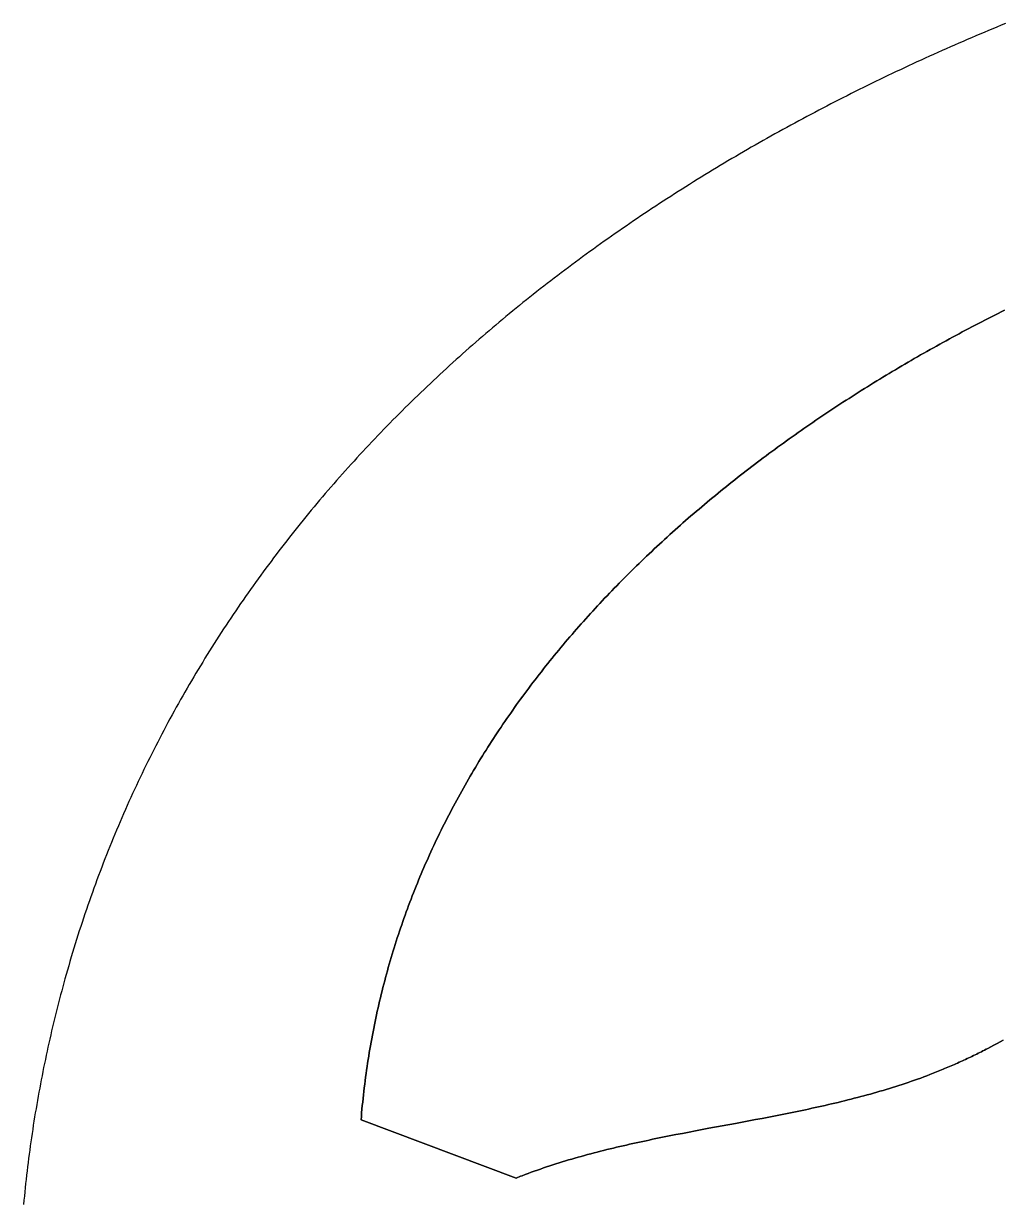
# Model space of a CAD drawing. Header units: millimetres. Extents: x -97041 to 275168, y -12500 to 263793.
# Drawn here: x -68627 to -53784, y 172319 to 190188 of the extents above; entities that cross this region are included whole.
import ezdxf

# ---------------------------------------------------------------- set-up
doc = ezdxf.new("R2010")
doc.units = ezdxf.units.MM
doc.layers.add('CLOSED_AREAS', color=7, linetype='Continuous')
doc.layers.add('REGION_HOLES', color=7, linetype='Continuous')

msp = doc.modelspace()

# ---------------------------------------------------------------- linework, layer by layer
at = {"layer": 'CLOSED_AREAS'}
for points in [[(-53737.625, 190188.401), (-53802.322, 190161.892), (-53866.946, 190135.261), (-53931.496, 190108.509), (-53995.972, 190081.634), (-54060.373, 190054.638), (-54124.699, 190027.519), (-54188.95, 190000.279), (-54253.125, 189972.917), (-54317.224, 189945.433), (-54381.245, 189917.826), (-54445.189, 189890.098), (-54509.055, 189862.247), (-54572.843, 189834.274), (-54636.552, 189806.179), (-54700.182, 189777.962), (-54763.732, 189749.622), (-54827.201, 189721.16), (-54890.59, 189692.575), (-54953.898, 189663.867), (-55017.123, 189635.038), (-55080.267, 189606.085), (-55143.328, 189577.01), (-55206.306, 189547.812), (-55269.2, 189518.491), (-55332.01, 189489.048), (-55394.736, 189459.482), (-55457.376, 189429.792), (-55519.931, 189399.98), (-55582.4, 189370.045), (-55644.783, 189339.987), (-55707.078, 189309.806), (-55769.286, 189279.501), (-55831.406, 189249.074), (-55893.438, 189218.523), (-55955.381, 189187.849), (-56017.234, 189157.051), (-56078.998, 189126.13), (-56140.671, 189095.086), (-56202.254, 189063.918), (-56263.745, 189032.627), (-56325.145, 189001.212), (-56386.452, 188969.674), (-56447.667, 188938.012), (-56508.788, 188906.226), (-56569.816, 188874.316), (-56630.75, 188842.283), (-56691.589, 188810.126), (-56752.333, 188777.844), (-56812.981, 188745.439), (-56873.533, 188712.91), (-56933.989, 188680.257), (-56994.348, 188647.48), (-57054.609, 188614.579), (-57114.773, 188581.553), (-57174.838, 188548.403), (-57234.804, 188515.129), (-57294.67, 188481.731), (-57354.437, 188448.208), (-57414.104, 188414.561), (-57473.669, 188380.789), (-57533.134, 188346.893), (-57592.496, 188312.872), (-57651.757, 188278.727), (-57710.914, 188244.457), (-57769.969, 188210.062), (-57828.919, 188175.542), (-57887.766, 188140.898), (-57946.508, 188106.129), (-58005.145, 188071.235), (-58063.676, 188036.216), (-58122.101, 188001.072), (-58180.419, 187965.802), (-58238.631, 187930.408), (-58296.735, 187894.889), (-58354.731, 187859.244), (-58412.619, 187823.475), (-58470.397, 187787.58), (-58528.067, 187751.559), (-58585.626, 187715.414), (-58643.075, 187679.142), (-58700.413, 187642.746), (-58757.64, 187606.224), (-58814.755, 187569.576), (-58871.757, 187532.803), (-58928.647, 187495.904), (-58985.424, 187458.879), (-59042.087, 187421.728), (-59098.636, 187384.452), (-59155.07, 187347.05), (-59211.389, 187309.522), (-59267.592, 187271.868), (-59323.679, 187234.088), (-59379.65, 187196.182), (-59435.504, 187158.15), (-59491.24, 187119.991), (-59546.858, 187081.707), (-59602.357, 187043.296), (-59657.738, 187004.759), (-59712.999, 186966.096), (-59768.14, 186927.306), (-59823.161, 186888.39), (-59878.061, 186849.348), (-59932.84, 186810.179), (-59987.496, 186770.883), (-60042.031, 186731.461), (-60096.442, 186691.912), (-60150.731, 186652.236), (-60204.895, 186612.433), (-60258.936, 186572.504), (-60312.851, 186532.448), (-60366.642, 186492.265), (-60420.307, 186451.955), (-60473.845, 186411.518), (-60527.257, 186370.954), (-60580.542, 186330.263), (-60633.7, 186289.445), (-60686.729, 186248.5), (-60739.63, 186207.427), (-60792.402, 186166.227), (-60845.044, 186124.9), (-60897.557, 186083.445), (-60949.939, 186041.863), (-61002.19, 186000.154), (-61054.31, 185958.316), (-61106.297, 185916.352), (-61158.153, 185874.26), (-61209.876, 185832.04), (-61261.465, 185789.692), (-61312.92, 185747.217), (-61364.242, 185704.613), (-61415.428, 185661.882), (-61466.48, 185619.023), (-61517.395, 185576.037), (-61568.175, 185532.922), (-61618.818, 185489.679), (-61669.324, 185446.308), (-61719.692, 185402.809), (-61769.922, 185359.181), (-61820.013, 185315.426), (-61869.966, 185271.542), (-61919.779, 185227.53), (-61969.452, 185183.389), (-62018.984, 185139.12), (-62068.376, 185094.722), (-62117.626, 185050.196), (-62166.735, 185005.542), (-62215.7, 184960.759), (-62264.524, 184915.847), (-62313.203, 184870.806), (-62361.739, 184825.637), (-62410.131, 184780.339), (-62458.378, 184734.912), (-62506.479, 184689.356), (-62554.435, 184643.671), (-62602.245, 184597.857), (-62649.908, 184551.914), (-62697.424, 184505.842), (-62744.792, 184459.641), (-62792.012, 184413.311), (-62839.084, 184366.851), (-62886.006, 184320.262), (-62932.779, 184273.544), (-62979.402, 184226.697), (-63025.875, 184179.72), (-63072.196, 184132.613), (-63118.366, 184085.377), (-63164.384, 184038.012), (-63210.25, 183990.517), (-63255.963, 183942.892), (-63301.522, 183895.137), (-63346.928, 183847.253), (-63392.179, 183799.239), (-63437.276, 183751.095), (-63482.217, 183702.821), (-63527.002, 183654.417), (-63571.631, 183605.884), (-63616.104, 183557.22), (-63660.419, 183508.426), (-63704.577, 183459.502), (-63748.577, 183410.447), (-63792.418, 183361.263), (-63836.099, 183311.948), (-63879.622, 183262.503), (-63922.984, 183212.928), (-63966.186, 183163.222), (-64009.226, 183113.385), (-64052.105, 183063.418), (-64094.823, 183013.321), (-64137.378, 182963.093), (-64179.769, 182912.734), (-64221.998, 182862.244), (-64264.063, 182811.624), (-64305.963, 182760.873), (-64347.698, 182709.991), (-64389.269, 182658.979), (-64430.673, 182607.835), (-64471.911, 182556.56), (-64512.982, 182505.154), (-64553.887, 182453.617), (-64594.623, 182401.949), (-64635.191, 182350.15), (-64675.591, 182298.22), (-64715.822, 182246.158), (-64755.883, 182193.965), (-64795.773, 182141.64), (-64835.494, 182089.184), (-64875.043, 182036.597), (-64914.421, 181983.878), (-64953.627, 181931.028), (-64992.66, 181878.046), (-65031.52, 181824.932), (-65070.207, 181771.687), (-65108.72, 181718.309), (-65147.059, 181664.8), (-65185.223, 181611.16), (-65223.211, 181557.387), (-65261.024, 181503.482), (-65298.66, 181449.445), (-65336.12, 181395.277), (-65373.402, 181340.976), (-65410.507, 181286.543), (-65447.433, 181231.978), (-65484.181, 181177.28), (-65520.75, 181122.451), (-65557.139, 181067.489), (-65593.347, 181012.394), (-65629.376, 180957.167), (-65665.223, 180901.808), (-65700.889, 180846.316), (-65736.372, 180790.692), (-65771.673, 180734.935), (-65806.792, 180679.045), (-65841.726, 180623.023), (-65876.477, 180566.868), (-65911.043, 180510.58), (-65945.425, 180454.159), (-65979.621, 180397.605), (-66013.631, 180340.918), (-66047.455, 180284.099), (-66081.092, 180227.146), (-66114.542, 180170.06), (-66147.804, 180112.841), (-66180.878, 180055.489), (-66213.764, 179998.004), (-66246.46, 179940.385), (-66278.966, 179882.633), (-66311.282, 179824.748), (-66343.408, 179766.729), (-66375.342, 179708.577), (-66407.085, 179650.291), (-66438.636, 179591.872), (-66469.994, 179533.319), (-66501.16, 179474.632), (-66532.132, 179415.812), (-66562.909, 179356.858), (-66593.493, 179297.77), (-66623.881, 179238.548), (-66654.075, 179179.192), (-66684.072, 179119.703), (-66713.873, 179060.079), (-66743.477, 179000.321), (-66772.884, 178940.43), (-66802.093, 178880.404), (-66831.103, 178820.244), (-66859.915, 178759.949), (-66888.528, 178699.521), (-66916.941, 178638.958), (-66945.154, 178578.261), (-66973.166, 178517.429), (-67000.977, 178456.463), (-67028.587, 178395.362), (-67055.994, 178334.127), (-67083.199, 178272.757), (-67110.201, 178211.252), (-67137, 178149.613), (-67163.594, 178087.839), (-67189.984, 178025.93), (-67216.169, 177963.886), (-67242.148, 177901.707), (-67267.922, 177839.394), (-67293.489, 177776.945), (-67318.849, 177714.362), (-67344.002, 177651.643), (-67368.948, 177588.789), (-67393.684, 177525.8), (-67418.213, 177462.676), (-67442.532, 177399.416), (-67466.641, 177336.021), (-67490.54, 177272.491), (-67514.228, 177208.825), (-67537.705, 177145.024), (-67560.971, 177081.088), (-67584.024, 177017.015), (-67606.865, 176952.807), (-67629.492, 176888.464), (-67651.907, 176823.985), (-67674.107, 176759.37), (-67696.092, 176694.619), (-67717.863, 176629.732), (-67739.418, 176564.71), (-67760.758, 176499.551), (-67781.88, 176434.257), (-67802.786, 176368.826), (-67823.475, 176303.259), (-67843.946, 176237.556), (-67864.198, 176171.717), (-67884.232, 176105.742), (-67904.046, 176039.631), (-67923.641, 175973.383), (-67943.015, 175906.999), (-67962.169, 175840.478), (-67981.101, 175773.821), (-67999.812, 175707.027), (-68016.415, 175646.969), (-68032.838, 175586.802), (-68049.08, 175526.528), (-68065.141, 175466.15), (-68081.021, 175405.669), (-68096.718, 175345.086), (-68112.232, 175284.404), (-68127.561, 175223.624), (-68142.706, 175162.748), (-68157.666, 175101.777), (-68172.439, 175040.714), (-68187.025, 174979.56), (-68201.424, 174918.317), (-68215.635, 174856.986), (-68229.656, 174795.57), (-68243.487, 174734.069), (-68257.128, 174672.487), (-68270.578, 174610.824), (-68283.835, 174549.082), (-68296.9, 174487.263), (-68309.771, 174425.368), (-68322.448, 174363.401), (-68334.93, 174301.361), (-68347.217, 174239.251), (-68359.307, 174177.073), (-68371.2, 174114.828), (-68382.895, 174052.518), (-68394.392, 173990.145), (-68405.689, 173927.711), (-68416.786, 173865.217), (-68427.683, 173802.665), (-68438.378, 173740.057), (-68448.87, 173677.394), (-68459.16, 173614.679), (-68469.246, 173551.912), (-68479.128, 173489.096), (-68488.805, 173426.233), (-68498.275, 173363.324), (-68507.54, 173300.37), (-68516.596, 173237.375), (-68525.445, 173174.338), (-68534.085, 173111.263), (-68542.516, 173048.151), (-68550.736, 172985.003), (-68558.745, 172921.821), (-68566.543, 172858.608), (-68574.128, 172795.364), (-68581.5, 172732.092), (-68588.658, 172668.793), (-68595.602, 172605.469), (-68602.33, 172542.122), (-68608.843, 172478.753), (-68615.138, 172415.365), (-68621.216, 172351.958), (-68627.076, 172288.535)], [(-53752.005, 185845.224), (-53801.728, 185820.283), (-53851.392, 185795.244), (-53900.998, 185770.105), (-53950.545, 185744.868), (-54000.032, 185719.533), (-54049.459, 185694.098), (-54098.825, 185668.565), (-54148.13, 185642.933), (-54197.373, 185617.203), (-54246.554, 185591.373), (-54295.671, 185565.446), (-54344.725, 185539.419), (-54393.714, 185513.294), (-54442.639, 185487.071), (-54491.498, 185460.749), (-54540.291, 185434.328), (-54589.017, 185407.809), (-54637.676, 185381.191), (-54686.268, 185354.475), (-54734.791, 185327.661), (-54783.245, 185300.748), (-54831.629, 185273.736), (-54879.943, 185246.626), (-54928.187, 185219.418), (-54976.359, 185192.111), (-55024.46, 185164.706), (-55072.488, 185137.202), (-55120.442, 185109.6), (-55168.324, 185081.9), (-55216.131, 185054.101), (-55263.863, 185026.205), (-55311.52, 184998.209), (-55359.1, 184970.116), (-55406.604, 184941.924), (-55454.032, 184913.634), (-55501.381, 184885.246), (-55548.652, 184856.76), (-55595.844, 184828.175), (-55642.956, 184799.492), (-55689.989, 184770.711), (-55736.941, 184741.832), (-55783.811, 184712.855), (-55830.6, 184683.779), (-55877.306, 184654.606), (-55923.929, 184625.334), (-55970.469, 184595.965), (-56016.924, 184566.497), (-56063.295, 184536.931), (-56109.581, 184507.267), (-56155.78, 184477.506), (-56201.893, 184447.646), (-56247.919, 184417.688), (-56293.857, 184387.632), (-56339.707, 184357.479), (-56385.468, 184327.227), (-56431.139, 184296.877), (-56476.721, 184266.43), (-56522.211, 184235.885), (-56567.611, 184205.241), (-56612.919, 184174.5), (-56658.134, 184143.661), (-56703.257, 184112.725), (-56748.286, 184081.69), (-56793.221, 184050.558), (-56838.061, 184019.328), (-56882.806, 183988), (-56927.455, 183956.574), (-56972.007, 183925.051), (-57016.463, 183893.429), (-57060.821, 183861.711), (-57105.08, 183829.894), (-57149.241, 183797.98), (-57193.303, 183765.968), (-57237.264, 183733.859), (-57281.125, 183701.652), (-57324.885, 183669.347), (-57368.543, 183636.945), (-57412.098, 183604.445), (-57455.551, 183571.847), (-57498.9, 183539.152), (-57542.145, 183506.36), (-57585.286, 183473.47), (-57628.321, 183440.482), (-57671.251, 183407.397), (-57714.074, 183374.215), (-57756.79, 183340.935), (-57799.398, 183307.558), (-57841.898, 183274.083), (-57884.29, 183240.511), (-57926.572, 183206.841), (-57968.744, 183173.074), (-58010.806, 183139.21), (-58052.757, 183105.248), (-58094.596, 183071.189), (-58136.322, 183037.033), (-58177.936, 183002.779), (-58219.437, 182968.428), (-58260.823, 182933.98), (-58302.095, 182899.435), (-58343.251, 182864.792), (-58384.292, 182830.052), (-58425.217, 182795.215), (-58466.024, 182760.281), (-58506.714, 182725.25), (-58547.286, 182690.121), (-58587.739, 182654.896), (-58628.073, 182619.573), (-58668.287, 182584.153), (-58708.381, 182548.636), (-58748.353, 182513.022), (-58788.204, 182477.31), (-58827.933, 182441.502), (-58867.538, 182405.597), (-58907.021, 182369.595), (-58946.379, 182333.495), (-58985.613, 182297.299), (-59024.722, 182261.006), (-59063.705, 182224.616), (-59102.562, 182188.129), (-59141.292, 182151.545), (-59179.894, 182114.864), (-59218.368, 182078.086), (-59256.714, 182041.211), (-59294.931, 182004.239), (-59333.017, 181967.171), (-59370.973, 181930.006), (-59408.799, 181892.744), (-59446.492, 181855.385), (-59484.054, 181817.929), (-59521.483, 181780.377), (-59558.778, 181742.727), (-59595.939, 181704.982), (-59632.966, 181667.139), (-59669.858, 181629.2), (-59706.615, 181591.164), (-59743.235, 181553.031), (-59779.718, 181514.801), (-59816.063, 181476.475), (-59852.271, 181438.053), (-59888.34, 181399.534), (-59924.27, 181360.918), (-59960.06, 181322.205), (-59995.71, 181283.396), (-60031.219, 181244.491), (-60066.586, 181205.489), (-60101.812, 181166.39), (-60136.894, 181127.195), (-60171.833, 181087.903), (-60206.629, 181048.515), (-60241.28, 181009.031), (-60275.786, 180969.45), (-60310.146, 180929.773), (-60344.36, 180889.999), (-60378.427, 180850.129), (-60412.347, 180810.162), (-60446.119, 180770.099), (-60479.743, 180729.94), (-60513.217, 180689.684), (-60546.542, 180649.332), (-60579.716, 180608.884), (-60612.739, 180568.34), (-60645.611, 180527.699), (-60678.331, 180486.962), (-60710.898, 180446.129), (-60743.312, 180405.199), (-60775.573, 180364.173), (-60807.678, 180323.051), (-60839.629, 180281.833), (-60871.425, 180240.519), (-60903.064, 180199.109), (-60934.546, 180157.602), (-60965.871, 180116), (-60997.038, 180074.301), (-61028.047, 180032.506), (-61058.896, 179990.615), (-61089.586, 179948.628), (-61120.116, 179906.546), (-61150.485, 179864.367), (-61180.692, 179822.092), (-61210.738, 179779.721), (-61240.621, 179737.254), (-61270.34, 179694.691), (-61299.896, 179652.032), (-61329.288, 179609.277), (-61358.514, 179566.427), (-61387.576, 179523.48), (-61416.471, 179480.438), (-61445.199, 179437.299), (-61473.76, 179394.065), (-61502.153, 179350.735), (-61530.378, 179307.309), (-61558.434, 179263.788), (-61586.32, 179220.17), (-61614.036, 179176.457), (-61641.581, 179132.648), (-61668.955, 179088.744), (-61696.157, 179044.743), (-61723.186, 179000.647), (-61750.042, 178956.455), (-61776.725, 178912.168), (-61803.233, 178867.785), (-61829.566, 178823.306), (-61855.724, 178778.731), (-61881.706, 178734.061), (-61907.511, 178689.296), (-61933.139, 178644.435), (-61958.59, 178599.478), (-61983.861, 178554.426), (-62008.954, 178509.278), (-62033.868, 178464.034), (-62058.601, 178418.695), (-62083.153, 178373.261), (-62107.524, 178327.731), (-62131.714, 178282.106), (-62155.72, 178236.385), (-62179.544, 178190.569), (-62203.184, 178144.657), (-62226.64, 178098.65), (-62249.911, 178052.548), (-62272.996, 178006.35), (-62295.896, 177960.057), (-62318.609, 177913.669), (-62341.135, 177867.185), (-62363.473, 177820.606), (-62385.623, 177773.931), (-62407.583, 177727.162), (-62429.355, 177680.297), (-62450.936, 177633.337), (-62472.327, 177586.282), (-62493.526, 177539.131), (-62514.533, 177491.885), (-62535.348, 177444.544), (-62555.97, 177397.108), (-62576.399, 177349.577), (-62596.633, 177301.951), (-62616.673, 177254.229), (-62636.517, 177206.413), (-62656.165, 177158.501), (-62675.616, 177110.494), (-62694.871, 177062.392), (-62713.928, 177014.195), (-62732.786, 176965.904), (-62751.446, 176917.517), (-62769.906, 176869.035), (-62788.167, 176820.458), (-62806.226, 176771.786), (-62824.085, 176723.019), (-62841.741, 176674.158), (-62859.196, 176625.201), (-62876.447, 176576.15), (-62893.495, 176527.003), (-62910.338, 176477.762), (-62926.977, 176428.426), (-62943.411, 176378.995), (-62959.638, 176329.469), (-62975.66, 176279.849), (-62991.474, 176230.133), (-63007.08, 176180.323), (-63022.479, 176130.418), (-63037.668, 176080.419), (-63052.648, 176030.324), (-63067.418, 175980.135), (-63081.978, 175929.852), (-63096.326, 175879.473), (-63110.463, 175829), (-63124.387, 175778.432), (-63138.099, 175727.77), (-63151.597, 175677.013), (-63164.881, 175626.161), (-63177.95, 175575.215), (-63190.804, 175524.174), (-63203.442, 175473.039), (-63215.864, 175421.809), (-63228.068, 175370.485), (-63240.055, 175319.066), (-63251.824, 175267.552), (-63263.374, 175215.945), (-63274.705, 175164.242), (-63285.816, 175112.445), (-63296.707, 175060.554), (-63307.376, 175008.569), (-63317.824, 174956.489), (-63328.049, 174904.314), (-63338.051, 174852.045), (-63347.83, 174799.682), (-63357.385, 174747.225), (-63366.716, 174694.673), (-63375.821, 174642.027), (-63384.7, 174589.286), (-63393.354, 174536.452), (-63401.78, 174483.523), (-63409.978, 174430.5), (-63417.949, 174377.382), (-63425.691, 174324.171), (-63433.203, 174270.865), (-63440.486, 174217.465), (-63447.538, 174163.971), (-63454.359, 174110.382), (-63460.948, 174056.7), (-63467.306, 174002.923), (-63473.43, 173949.052), (-63479.321, 173895.088), (-63484.978, 173841.029), (-63490.401, 173786.876), (-63495.588, 173732.629), (-63500.54, 173678.288), (-63505.255, 173623.853), (-63509.733, 173569.324), (-61159.521, 172687.995), (-61136.666, 172697.089), (-61113.774, 172706.115), (-61090.846, 172715.073), (-61067.882, 172723.965), (-61021.848, 172741.549), (-60975.672, 172758.872), (-60929.358, 172775.938), (-60882.908, 172792.75), (-60836.325, 172809.314), (-60789.609, 172825.634), (-60742.764, 172841.713), (-60695.792, 172857.555), (-60648.694, 172873.167), (-60601.474, 172888.55), (-60554.134, 172903.71), (-60506.675, 172918.651), (-60459.099, 172933.377), (-60411.41, 172947.892), (-60363.61, 172962.201), (-60315.7, 172976.307), (-60267.682, 172990.216), (-60219.56, 173003.93), (-60171.334, 173017.455), (-60123.009, 173030.795), (-60074.585, 173043.954), (-60026.064, 173056.935), (-59977.45, 173069.745), (-59928.745, 173082.385), (-59879.949, 173094.862), (-59831.067, 173107.178), (-59782.1, 173119.339), (-59733.05, 173131.348), (-59683.919, 173143.21), (-59634.71, 173154.929), (-59585.425, 173166.509), (-59536.066, 173177.955), (-59486.635, 173189.27), (-59437.135, 173200.459), (-59387.568, 173211.526), (-59337.936, 173222.476), (-59288.241, 173233.312), (-59238.486, 173244.039), (-59188.672, 173254.661), (-59138.802, 173265.182), (-59088.879, 173275.607), (-59038.903, 173285.939), (-58988.879, 173296.183), (-58938.807, 173306.344), (-58888.69, 173316.425), (-58838.53, 173326.43), (-58738.092, 173346.232), (-58637.51, 173365.783), (-58536.801, 173385.117), (-58435.983, 173404.268), (-58335.075, 173423.27), (-58234.093, 173442.156), (-58031.983, 173479.718), (-57829.793, 173517.225), (-57728.714, 173536.042), (-57627.668, 173554.946), (-57526.673, 173573.972), (-57425.748, 173593.153), (-57324.91, 173612.524), (-57224.177, 173632.117), (-57173.856, 173642.008), (-57123.567, 173651.968), (-57073.313, 173662), (-57023.097, 173672.108), (-56972.92, 173682.298), (-56922.785, 173692.574), (-56872.694, 173702.939), (-56822.65, 173713.397), (-56772.654, 173723.954), (-56722.708, 173734.613), (-56672.816, 173745.379), (-56622.978, 173756.255), (-56573.198, 173767.246), (-56523.478, 173778.356), (-56473.819, 173789.59), (-56424.224, 173800.951), (-56374.696, 173812.445), (-56325.236, 173824.074), (-56275.847, 173835.844), (-56226.531, 173847.758), (-56177.29, 173859.821), (-56128.126, 173872.037), (-56079.042, 173884.41), (-56030.04, 173896.945), (-55981.122, 173909.646), (-55932.29, 173922.516), (-55883.547, 173935.561), (-55834.894, 173948.784), (-55786.334, 173962.189), (-55737.87, 173975.782), (-55689.503, 173989.565), (-55641.235, 174003.544), (-55593.069, 174017.723), (-55545.008, 174032.105), (-55497.053, 174046.695), (-55449.206, 174061.497), (-55401.47, 174076.516), (-55353.847, 174091.756), (-55306.339, 174107.22), (-55258.949, 174122.914), (-55211.678, 174138.841), (-55164.529, 174155.005), (-55117.504, 174171.412), (-55070.606, 174188.064), (-55023.836, 174204.967), (-54977.197, 174222.124), (-54930.691, 174239.54), (-54884.32, 174257.219), (-54859.316, 174266.885), (-54834.352, 174276.628), (-54809.428, 174286.448), (-54784.544, 174296.346), (-54759.699, 174306.32), (-54734.893, 174316.371), (-54710.127, 174326.498), (-54685.399, 174336.701), (-54660.71, 174346.98), (-54636.06, 174357.334), (-54611.448, 174367.763), (-54586.875, 174378.266), (-54562.339, 174388.845), (-54537.841, 174399.497), (-54513.381, 174410.223), (-54488.959, 174421.022), (-54464.574, 174431.895), (-54440.226, 174442.841), (-54415.915, 174453.859), (-54391.641, 174464.949), (-54367.404, 174476.111), (-54343.203, 174487.345), (-54319.039, 174498.651), (-54294.91, 174510.027), (-54270.818, 174521.475), (-54246.762, 174532.992), (-54222.741, 174544.58), (-54198.755, 174556.238), (-54174.805, 174567.965), (-54150.89, 174579.761), (-54127.01, 174591.627), (-54103.165, 174603.561), (-54079.354, 174615.563), (-54055.577, 174627.633), (-54031.835, 174639.771), (-54008.127, 174651.977), (-53960.813, 174676.589), (-53913.633, 174701.467), (-53866.585, 174726.608), (-53819.669, 174752.011), (-53772.883, 174777.672)]]:
    msp.add_lwpolyline(points, dxfattribs=at)
at = {"layer": 'REGION_HOLES'}
msp.add_lwpolyline([(-53772.883, 174777.672), (-53819.669, 174752.011), (-53866.585, 174726.608), (-53913.633, 174701.467), (-53960.813, 174676.589), (-54008.127, 174651.977), (-54031.835, 174639.771), (-54055.577, 174627.633), (-54079.354, 174615.563), (-54103.165, 174603.561), (-54127.01, 174591.627), (-54150.89, 174579.761), (-54174.805, 174567.965), (-54198.755, 174556.238), (-54222.741, 174544.58), (-54246.762, 174532.992), (-54270.818, 174521.475), (-54294.91, 174510.027), (-54319.039, 174498.651), (-54343.203, 174487.345), (-54367.404, 174476.111), (-54391.641, 174464.949), (-54415.915, 174453.859), (-54440.226, 174442.841), (-54464.574, 174431.895), (-54488.959, 174421.022), (-54513.381, 174410.223), (-54537.841, 174399.497), (-54562.339, 174388.845), (-54586.875, 174378.266), (-54611.448, 174367.763), (-54636.06, 174357.334), (-54660.71, 174346.98), (-54685.399, 174336.701), (-54710.127, 174326.498), (-54734.893, 174316.371), (-54759.699, 174306.32), (-54784.544, 174296.346), (-54809.428, 174286.448), (-54834.352, 174276.628), (-54859.316, 174266.885), (-54884.32, 174257.219), (-54930.691, 174239.54), (-54977.197, 174222.124), (-55023.836, 174204.967), (-55070.606, 174188.064), (-55117.504, 174171.412), (-55164.529, 174155.005), (-55211.678, 174138.841), (-55258.949, 174122.914), (-55306.339, 174107.22), (-55353.847, 174091.756), (-55401.47, 174076.516), (-55449.206, 174061.497), (-55497.053, 174046.695), (-55545.008, 174032.105), (-55593.069, 174017.723), (-55641.235, 174003.544), (-55689.503, 173989.565), (-55737.87, 173975.782), (-55786.334, 173962.189), (-55834.894, 173948.784), (-55883.547, 173935.561), (-55932.29, 173922.516), (-55981.122, 173909.646), (-56030.04, 173896.945), (-56079.042, 173884.41), (-56128.126, 173872.037), (-56177.29, 173859.821), (-56226.531, 173847.758), (-56275.847, 173835.844), (-56325.236, 173824.074), (-56374.696, 173812.445), (-56424.224, 173800.951), (-56473.819, 173789.59), (-56523.478, 173778.356), (-56573.198, 173767.246), (-56622.978, 173756.255), (-56672.816, 173745.379), (-56722.708, 173734.613), (-56772.654, 173723.954), (-56822.65, 173713.397), (-56872.694, 173702.939), (-56922.785, 173692.574), (-56972.92, 173682.298), (-57023.097, 173672.108), (-57073.313, 173662), (-57123.567, 173651.968), (-57173.856, 173642.008), (-57224.177, 173632.117), (-57324.91, 173612.524), (-57425.748, 173593.153), (-57526.673, 173573.972), (-57627.668, 173554.946), (-57728.714, 173536.042), (-57829.793, 173517.225), (-58031.983, 173479.718), (-58234.093, 173442.156), (-58335.075, 173423.27), (-58435.983, 173404.268), (-58536.801, 173385.117), (-58637.51, 173365.783), (-58738.092, 173346.232), (-58838.53, 173326.43), (-58888.69, 173316.425), (-58938.807, 173306.344), (-58988.879, 173296.183), (-59038.903, 173285.939), (-59088.879, 173275.607), (-59138.802, 173265.182), (-59188.672, 173254.661), (-59238.486, 173244.039), (-59288.241, 173233.312), (-59337.936, 173222.476), (-59387.568, 173211.526), (-59437.135, 173200.459), (-59486.635, 173189.27), (-59536.066, 173177.955), (-59585.425, 173166.509), (-59634.71, 173154.929), (-59683.919, 173143.21), (-59733.05, 173131.348), (-59782.1, 173119.339), (-59831.067, 173107.178), (-59879.949, 173094.862), (-59928.745, 173082.385), (-59977.45, 173069.745), (-60026.064, 173056.935), (-60074.585, 173043.954), (-60123.009, 173030.795), (-60171.334, 173017.455), (-60219.56, 173003.93), (-60267.682, 172990.216), (-60315.7, 172976.307), (-60363.61, 172962.201), (-60411.41, 172947.892), (-60459.099, 172933.377), (-60506.675, 172918.651), (-60554.134, 172903.71), (-60601.474, 172888.55), (-60648.694, 172873.167), (-60695.792, 172857.555), (-60742.764, 172841.713), (-60789.609, 172825.634), (-60836.325, 172809.314), (-60882.908, 172792.75), (-60929.358, 172775.938), (-60975.672, 172758.872), (-61021.848, 172741.549), (-61067.882, 172723.965), (-61090.846, 172715.073), (-61113.774, 172706.115), (-61136.666, 172697.089), (-61159.521, 172687.995), (-63509.733, 173569.324), (-63505.255, 173623.853), (-63500.54, 173678.288), (-63495.588, 173732.629), (-63490.401, 173786.876), (-63484.978, 173841.029), (-63479.321, 173895.088), (-63473.43, 173949.052), (-63467.306, 174002.923), (-63460.948, 174056.7), (-63454.359, 174110.382), (-63447.538, 174163.971), (-63440.486, 174217.465), (-63433.203, 174270.865), (-63425.691, 174324.171), (-63417.949, 174377.382), (-63409.978, 174430.5), (-63401.78, 174483.523), (-63393.354, 174536.452), (-63384.7, 174589.286), (-63375.821, 174642.027), (-63366.716, 174694.673), (-63357.385, 174747.225), (-63347.83, 174799.682), (-63338.051, 174852.045), (-63328.049, 174904.314), (-63317.824, 174956.489), (-63307.376, 175008.569), (-63296.707, 175060.554), (-63285.816, 175112.445), (-63274.705, 175164.242), (-63263.374, 175215.945), (-63251.824, 175267.552), (-63240.055, 175319.066), (-63228.068, 175370.485), (-63215.864, 175421.809), (-63203.442, 175473.039), (-63190.804, 175524.174), (-63177.95, 175575.215), (-63164.881, 175626.161), (-63151.597, 175677.013), (-63138.099, 175727.77), (-63124.387, 175778.432), (-63110.463, 175829), (-63096.326, 175879.473), (-63081.978, 175929.852), (-63067.418, 175980.135), (-63052.648, 176030.324), (-63037.668, 176080.419), (-63022.479, 176130.418), (-63007.08, 176180.323), (-62991.474, 176230.133), (-62975.66, 176279.849), (-62959.638, 176329.469), (-62943.411, 176378.995), (-62926.977, 176428.426), (-62910.338, 176477.762), (-62893.495, 176527.003), (-62876.447, 176576.15), (-62859.196, 176625.201), (-62841.741, 176674.158), (-62824.085, 176723.019), (-62806.226, 176771.786), (-62788.167, 176820.458), (-62769.906, 176869.035), (-62751.446, 176917.517), (-62732.786, 176965.904), (-62713.928, 177014.195), (-62694.871, 177062.392), (-62675.616, 177110.494), (-62656.165, 177158.501), (-62636.517, 177206.413), (-62616.673, 177254.229), (-62596.633, 177301.951), (-62576.399, 177349.577), (-62555.97, 177397.108), (-62535.348, 177444.544), (-62514.533, 177491.885), (-62493.526, 177539.131), (-62472.327, 177586.282), (-62450.936, 177633.337), (-62429.355, 177680.297), (-62407.583, 177727.162), (-62385.623, 177773.931), (-62363.473, 177820.606), (-62341.135, 177867.185), (-62318.609, 177913.669), (-62295.896, 177960.057), (-62272.996, 178006.35), (-62249.911, 178052.548), (-62226.64, 178098.65), (-62203.184, 178144.657), (-62179.544, 178190.569), (-62155.72, 178236.385), (-62131.714, 178282.106), (-62107.524, 178327.731), (-62083.153, 178373.261), (-62058.601, 178418.695), (-62033.868, 178464.034), (-62008.954, 178509.278), (-61983.861, 178554.426), (-61958.59, 178599.478), (-61933.139, 178644.435), (-61907.511, 178689.296), (-61881.706, 178734.061), (-61855.724, 178778.731), (-61829.566, 178823.306), (-61803.233, 178867.785), (-61776.725, 178912.168), (-61750.042, 178956.455), (-61723.186, 179000.647), (-61696.157, 179044.743), (-61668.955, 179088.744), (-61641.581, 179132.648), (-61614.036, 179176.457), (-61586.32, 179220.17), (-61558.434, 179263.788), (-61530.378, 179307.309), (-61502.153, 179350.735), (-61473.76, 179394.065), (-61445.199, 179437.299), (-61416.471, 179480.438), (-61387.576, 179523.48), (-61358.514, 179566.427), (-61329.288, 179609.277), (-61299.896, 179652.032), (-61270.34, 179694.691), (-61240.621, 179737.254), (-61210.738, 179779.721), (-61180.692, 179822.092), (-61150.485, 179864.367), (-61120.116, 179906.546), (-61089.586, 179948.628), (-61058.896, 179990.615), (-61028.047, 180032.506), (-60997.038, 180074.301), (-60965.871, 180116), (-60934.546, 180157.602), (-60903.064, 180199.109), (-60871.425, 180240.519), (-60839.629, 180281.833), (-60807.678, 180323.051), (-60775.573, 180364.173), (-60743.312, 180405.199), (-60710.898, 180446.129), (-60678.331, 180486.962), (-60645.611, 180527.699), (-60612.739, 180568.34), (-60579.716, 180608.884), (-60546.542, 180649.332), (-60513.217, 180689.684), (-60479.743, 180729.94), (-60446.119, 180770.099), (-60412.347, 180810.162), (-60378.427, 180850.129), (-60344.36, 180889.999), (-60310.146, 180929.773), (-60275.786, 180969.45), (-60241.28, 181009.031), (-60206.629, 181048.515), (-60171.833, 181087.903), (-60136.894, 181127.195), (-60101.812, 181166.39), (-60066.586, 181205.489), (-60031.219, 181244.491), (-59995.71, 181283.396), (-59960.06, 181322.205), (-59924.27, 181360.918), (-59888.34, 181399.534), (-59852.271, 181438.053), (-59816.063, 181476.475), (-59779.718, 181514.801), (-59743.235, 181553.031), (-59706.615, 181591.164), (-59669.858, 181629.2), (-59632.966, 181667.139), (-59595.939, 181704.982), (-59558.778, 181742.727), (-59521.483, 181780.377), (-59484.054, 181817.929), (-59446.492, 181855.385), (-59408.799, 181892.744), (-59370.973, 181930.006), (-59333.017, 181967.171), (-59294.931, 182004.239), (-59256.714, 182041.211), (-59218.368, 182078.086), (-59179.894, 182114.864), (-59141.292, 182151.545), (-59102.562, 182188.129), (-59063.705, 182224.616), (-59024.722, 182261.006), (-58985.613, 182297.299), (-58946.379, 182333.495), (-58907.021, 182369.595), (-58867.538, 182405.597), (-58827.933, 182441.502), (-58788.204, 182477.31), (-58748.353, 182513.022), (-58708.381, 182548.636), (-58668.287, 182584.153), (-58628.073, 182619.573), (-58587.739, 182654.896), (-58547.286, 182690.121), (-58506.714, 182725.25), (-58466.024, 182760.281), (-58425.217, 182795.215), (-58384.292, 182830.052), (-58343.251, 182864.792), (-58302.095, 182899.435), (-58260.823, 182933.98), (-58219.437, 182968.428), (-58177.936, 183002.779), (-58136.322, 183037.033), (-58094.596, 183071.189), (-58052.757, 183105.248), (-58010.806, 183139.21), (-57968.744, 183173.074), (-57926.572, 183206.841), (-57884.29, 183240.511), (-57841.898, 183274.083), (-57799.398, 183307.558), (-57756.79, 183340.935), (-57714.074, 183374.215), (-57671.251, 183407.397), (-57628.321, 183440.482), (-57585.286, 183473.47), (-57542.145, 183506.36), (-57498.9, 183539.152), (-57455.551, 183571.847), (-57412.098, 183604.445), (-57368.543, 183636.945), (-57324.885, 183669.347), (-57281.125, 183701.652), (-57237.264, 183733.859), (-57193.303, 183765.968), (-57149.241, 183797.98), (-57105.08, 183829.894), (-57060.821, 183861.711), (-57016.463, 183893.429), (-56972.007, 183925.051), (-56927.455, 183956.574), (-56882.806, 183988), (-56838.061, 184019.328), (-56793.221, 184050.558), (-56748.286, 184081.69), (-56703.257, 184112.725), (-56658.134, 184143.661), (-56612.919, 184174.5), (-56567.611, 184205.241), (-56522.211, 184235.885), (-56476.721, 184266.43), (-56431.139, 184296.877), (-56385.468, 184327.227), (-56339.707, 184357.479), (-56293.857, 184387.632), (-56247.919, 184417.688), (-56201.893, 184447.646), (-56155.78, 184477.506), (-56109.581, 184507.267), (-56063.295, 184536.931), (-56016.924, 184566.497), (-55970.469, 184595.965), (-55923.929, 184625.334), (-55877.306, 184654.606), (-55830.6, 184683.779), (-55783.811, 184712.855), (-55736.941, 184741.832), (-55689.989, 184770.711), (-55642.956, 184799.492), (-55595.844, 184828.175), (-55548.652, 184856.76), (-55501.381, 184885.246), (-55454.032, 184913.634), (-55406.604, 184941.924), (-55359.1, 184970.116), (-55311.52, 184998.209), (-55263.863, 185026.205), (-55216.131, 185054.101), (-55168.324, 185081.9), (-55120.442, 185109.6), (-55072.488, 185137.202), (-55024.46, 185164.706), (-54976.359, 185192.111), (-54928.187, 185219.418), (-54879.943, 185246.626), (-54831.629, 185273.736), (-54783.245, 185300.748), (-54734.791, 185327.661), (-54686.268, 185354.475), (-54637.676, 185381.191), (-54589.017, 185407.809), (-54540.291, 185434.328), (-54491.498, 185460.749), (-54442.639, 185487.071), (-54393.714, 185513.294), (-54344.725, 185539.419), (-54295.671, 185565.446), (-54246.554, 185591.373), (-54197.373, 185617.203), (-54148.13, 185642.933), (-54098.825, 185668.565), (-54049.459, 185694.098), (-54000.032, 185719.533), (-53950.545, 185744.868), (-53900.998, 185770.105), (-53851.392, 185795.244), (-53801.728, 185820.283), (-53752.005, 185845.224)], dxfattribs=at)

doc.saveas('drawing.dxf')
